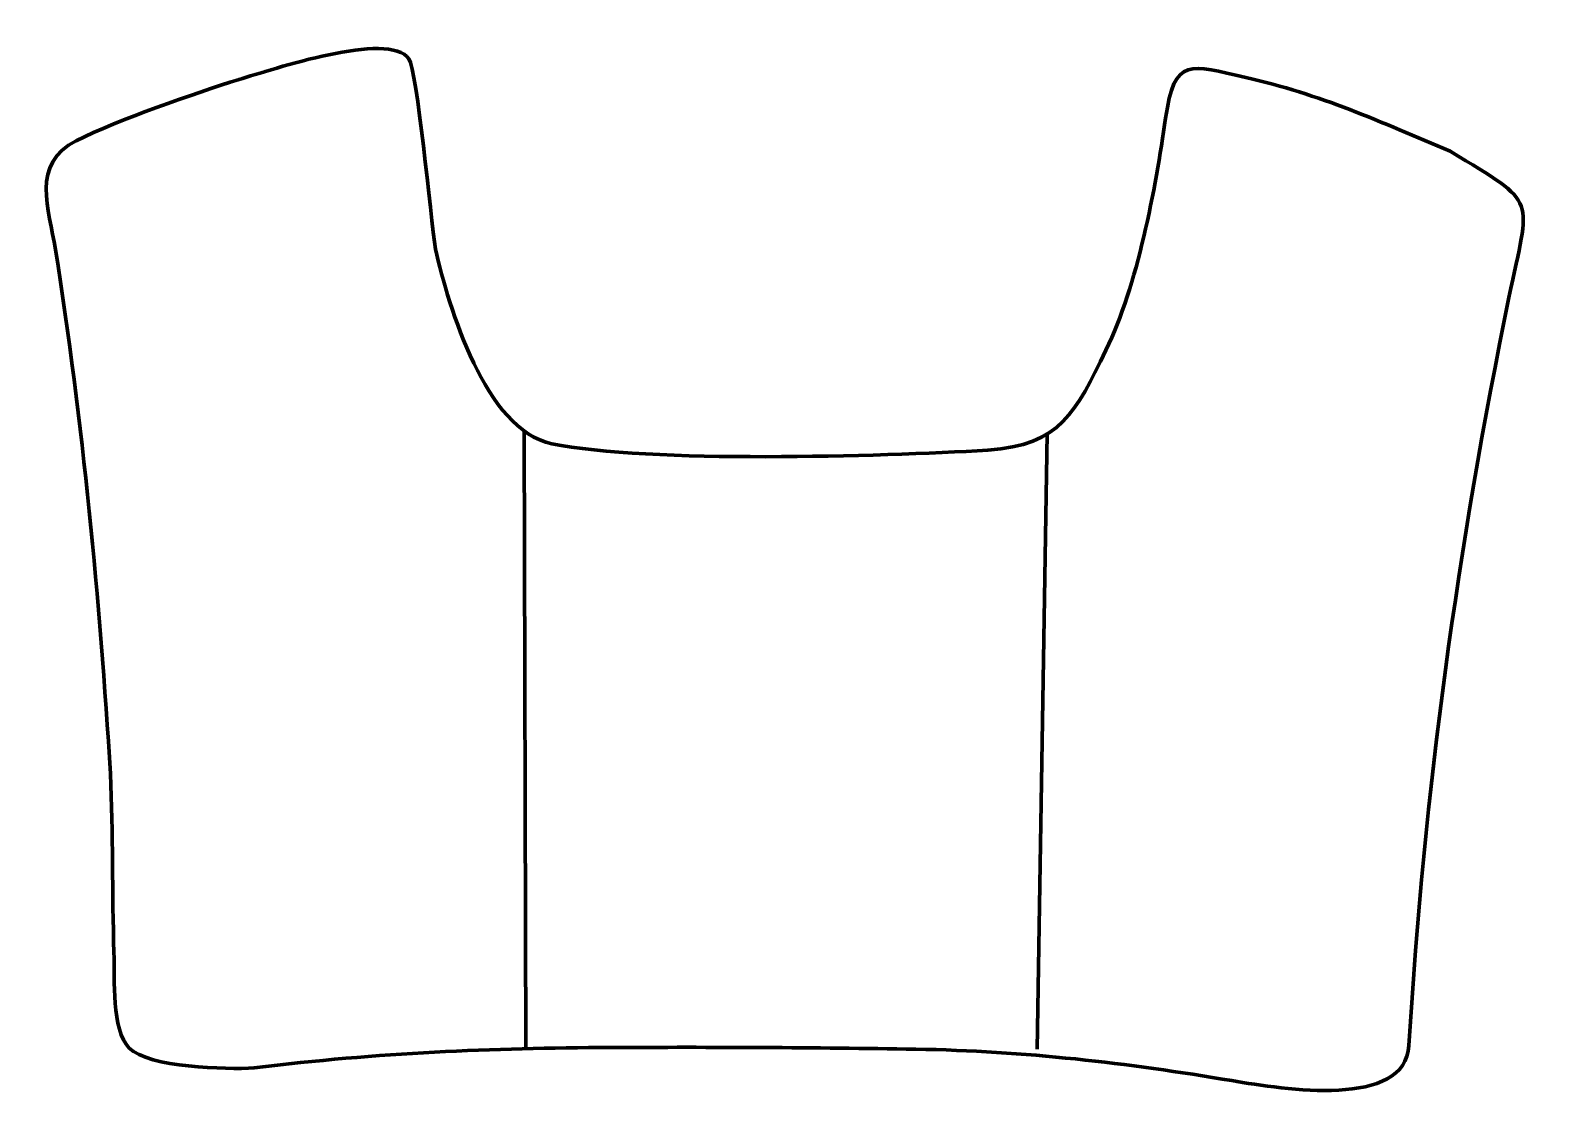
# Model space of a CAD drawing. Header units: millimetres. Extents: x -441 to 58, y 206 to 563.
import ezdxf

# ---------------------------------------------------------------- set-up
doc = ezdxf.new("R2010")
doc.units = ezdxf.units.MM
doc.header["$MEASUREMENT"] = 0
doc.layers.add('layer 2', color=7, linetype='Continuous')
doc.layers.add('layer 3', color=7, linetype='Continuous')

msp = doc.modelspace()

# ---------------------------------------------------------------- linework, layer by layer
at = {"layer": 'layer 2', "color": 140, "lineweight": 158}
for points in [[(-277.8886, 430.1499), (-277.8886, 430.1499), (-277.293, 225.8996), (-277.293, 225.8996)], [(-108.2231, 225.7072), (-108.2231, 225.7072), (-104.86, 429.1435), (-104.86, 429.1435)]]:
    msp.add_open_spline(points, degree=3, dxfattribs=at)
at = {"layer": 'layer 3', "color": 242, "lineweight": 158}
msp.add_open_spline([(28.3665, 522.5712), (58.0146, 504.6625), (54.7757, 508.1767), (47.8126, 474.2747), (47.8126, 474.2747), (30.8423, 391.648), (19.8316, 311.0561), (14.7532, 227.0076), (14.7532, 227.0076), (13.4856, 206.0272), (-26.453, 212.412), (-43.7888, 215.3293), (-43.7888, 215.3293), (-78.5208, 221.174), (-112.2534, 225.1138), (-148.3727, 225.732), (-148.3727, 225.732), (-181.8183, 226.3044), (-215.8086, 226.4463), (-249.2449, 226.2874), (-249.2449, 226.2874), (-288.6567, 226.1), (-325.7684, 224.6351), (-367.1715, 219.5327), (-367.1715, 219.5327), (-376.3588, 219.0135), (-402.0613, 219.5994), (-408.4724, 226.1111), (-408.4724, 226.1111), (-414.4035, 232.1351), (-413.267, 248.8576), (-413.5171, 257.6462), (-413.5171, 257.6462), (-414.1931, 277.3516), (-413.7554, 297.0352), (-414.6891, 316.7494), (-414.6891, 316.7494), (-418.1835, 374.2564), (-423.8504, 433.1737), (-432.8484, 490.0778), (-432.8484, 490.0778), (-434.9717, 503.5051), (-441.2201, 518.4356), (-425.9919, 526.0617), (-425.9919, 526.0617), (-411.9115, 533.1129), (-387.2074, 541.6105), (-372.1241, 546.3185), (-372.1241, 546.3185), (-361.0372, 549.6057), (-322.7374, 562.5996), (-315.9709, 553.1048), (-315.9709, 553.1048), (-313.2917, 549.3454), (-308.7889, 501.0724), (-307.1717, 490.1902), (-307.1717, 490.1902), (-302.7568, 470.948), (-290.7645, 430.5683), (-268.7122, 425.8787), (-268.7122, 425.8787), (-236.5515, 419.4124), (-160.221, 421.6812), (-124.5665, 423.7402), (-124.5665, 423.7402), (-100.3315, 425.4616), (-95.4679, 436.3842), (-85.4595, 456.853), (-85.4595, 456.853), (-75.0656, 478.1102), (-69.0387, 510.2408), (-65.7318, 533.5176), (-65.7318, 533.5176), (-62.8327, 553.9239), (-57.674, 551.1788), (-39.1671, 546.9871), (-39.1671, 546.9871), (-14.9186, 541.4949), (5.6911, 532.2127), (28.3665, 522.5712)], degree=3, knots=[0, 0, 0, 0, 0.04761905, 0.04761905, 0.04761905, 0.04761905, 0.0952381, 0.0952381, 0.0952381, 0.0952381, 0.14285714, 0.14285714, 0.14285714, 0.14285714, 0.19047619, 0.19047619, 0.19047619, 0.19047619, 0.23809524, 0.23809524, 0.23809524, 0.23809524, 0.28571429, 0.28571429, 0.28571429, 0.28571429, 0.33333333, 0.33333333, 0.33333333, 0.33333333, 0.38095238, 0.38095238, 0.38095238, 0.38095238, 0.42857143, 0.42857143, 0.42857143, 0.42857143, 0.47619048, 0.47619048, 0.47619048, 0.47619048, 0.52380952, 0.52380952, 0.52380952, 0.52380952, 0.57142857, 0.57142857, 0.57142857, 0.57142857, 0.61904762, 0.61904762, 0.61904762, 0.61904762, 0.66666667, 0.66666667, 0.66666667, 0.66666667, 0.71428571, 0.71428571, 0.71428571, 0.71428571, 0.76190476, 0.76190476, 0.76190476, 0.76190476, 0.80952381, 0.80952381, 0.80952381, 0.80952381, 0.85714286, 0.85714286, 0.85714286, 0.85714286, 0.9047619, 0.9047619, 0.9047619, 0.9047619, 1, 1, 1, 1], dxfattribs=at)

doc.saveas('drawing.dxf')
